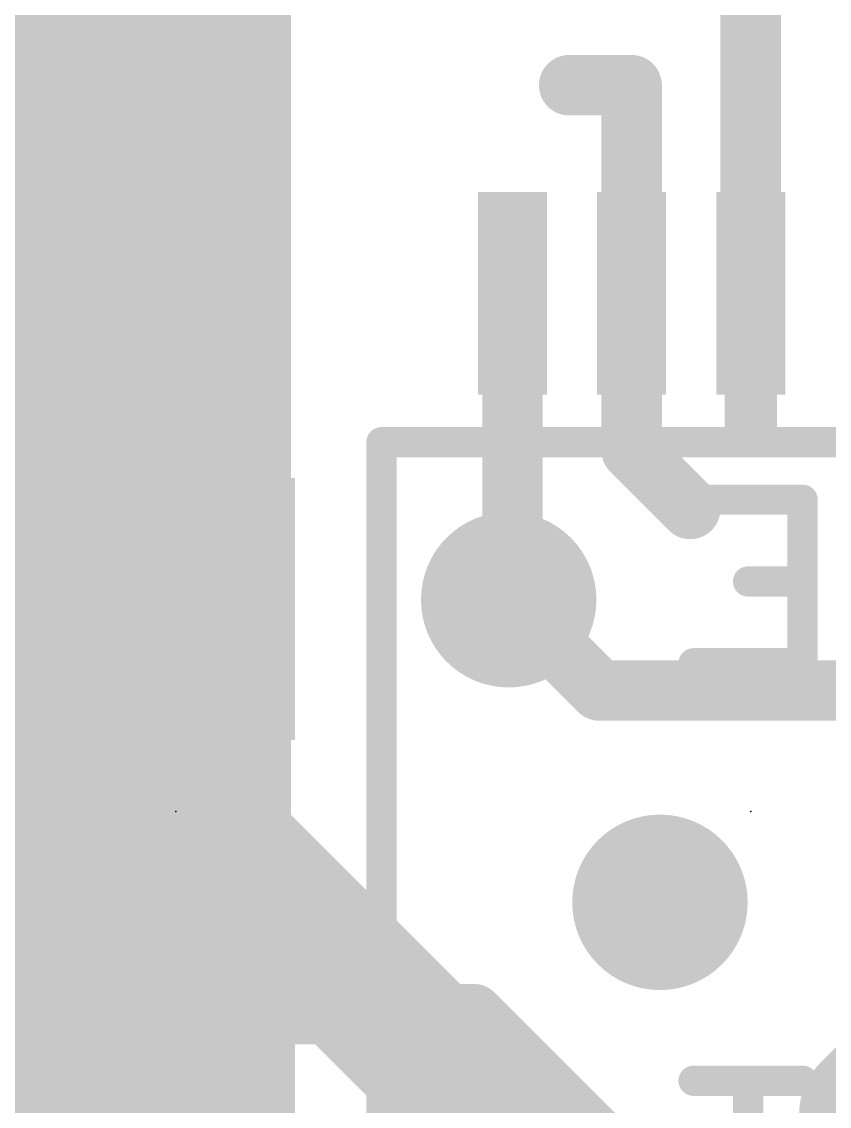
# Model space of a CAD drawing. Extents: x -34 to 73, y -20 to 26.
# Drawn here: x 9.132 to 12.522, y 11.463 to 16.015 of the extents above; entities that cross this region are included whole.
import ezdxf

# ---------------------------------------------------------------- set-up
doc = ezdxf.new("R2010")
doc.units = 0
for name, color, linetype in [('1', 12, 'CONTINUOUS'), ('16', 132, 'CONTINUOUS'), ('18', 110, 'CONTINUOUS'), ('21', 41, 'CONTINUOUS'), ('22', 40, 'CONTINUOUS'), ('23', 53, 'CONTINUOUS'), ('51', 53, 'CONTINUOUS')]:
    doc.layers.add(name, color=color, linetype=linetype)

# ---------------------------------------------------------------- blocks, each defined once
blk = doc.blocks.new('RECT')
blk.add_solid([(-0.5, -0.5), (0.5, -0.5), (-0.5, 0.5), (0.5, 0.5)])
blk = doc.blocks.new('ROUNDV')
at = {"const_width": 0.5}
blk.add_lwpolyline([(0, -0.25, 1), (0, 0.25, 1), (0, -0.25)], format="xyb", dxfattribs=at)

msp = doc.modelspace()

# ---------------------------------------------------------------- linework, layer by layer
at = {"layer": '1'}
for points, const_width in [([(12.192, 16.4045), (12.192, 14.875)], 0.254), ([(11.692, 15.748), (11.43, 15.748)], 0.254), ([(11.692, 14.875), (11.692, 15.748)], 0.254), ([(11.192, 14.875), (11.192, 13.605)], 0.254), ([(11.692, 14.875), (11.692, 14.216)], 0.254), ([(11.692, 14.216), (11.938, 13.97)], 0.254), ([(11.192, 13.605), (11.176, 13.589)], 0.254), ([(13.335, 12.065), (12.7, 11.43)], 0.6096), ([(9.779, 11.85), (11.0279, 11.85)], 0.254), ([(11.0279, 11.85), (11.692, 11.1859)], 0.254)]:
    msp.add_lwpolyline(points, dxfattribs=dict(at, const_width=const_width))
for points, const_width in [([(11.43, 15.8115, 1), (11.43, 15.6845)], 0.127), ([(11.7555, 15.748, 1), (11.6285, 15.748)], 0.127), ([(11.692, 15.6845, 1), (11.692, 15.8115)], 0.127), ([(11.2555, 14.875, 1), (11.1285, 14.875)], 0.127), ([(11.7555, 14.875, 1), (11.6285, 14.875)], 0.127), ([(11.6285, 14.875, 1), (11.7555, 14.875)], 0.127), ([(12.1285, 14.875, 1), (12.2555, 14.875)], 0.127), ([(11.7369, 14.2609, 1), (11.6471, 14.1711)], 0.127), ([(11.6285, 14.216, 1), (11.7555, 14.216)], 0.127), ([(11.8931, 13.9251, 1), (11.9829, 14.0149)], 0.127), ([(11.2369, 13.5601, 1), (11.1471, 13.6499)], 0.127), ([(11.1311, 13.6339, 1), (11.2209, 13.5441)], 0.127), ([(11.1285, 13.605, 1), (11.2555, 13.605)], 0.127), ([(9.779, 11.9135, 1), (9.779, 11.7865)], 0.127), ([(11.0728, 11.8949, 1), (10.983, 11.8051)], 0.127), ([(11.0279, 11.7865, 1), (11.0279, 11.9135)], 0.127), ([(12.5922, 11.5378, 1), (12.8078, 11.3222)], 0.3048)]:
    msp.add_lwpolyline(points, format="xyb", dxfattribs=dict(at, const_width=const_width))
at = {"layer": '16'}
for points, const_width in [([(7.151, 15.367), (12.318, 10.2)], 0.6096), ([(11.557, 13.208), (11.176, 13.589)], 0.254), ([(23.448, 13.208), (11.557, 13.208)], 0.254)]:
    msp.add_lwpolyline(points, dxfattribs=dict(at, const_width=const_width))
at = {"layer": '16', "const_width": 0.127}
for points in [[(11.2209, 13.6339, 1), (11.1311, 13.5441)], [(11.557, 13.2715, 1), (11.557, 13.1445)], [(11.5121, 13.1631, 1), (11.6019, 13.2529)]]:
    msp.add_lwpolyline(points, format="xyb", dxfattribs=at)
at = {"layer": '21', "const_width": 0.0635}
for points in [[(10.642, 14.2818, 1), (10.642, 14.2182)], [(10.6738, 14.25, 1), (10.6103, 14.25)]]:
    msp.add_lwpolyline(points, format="xyb", dxfattribs=at)
at = {"layer": '21', "const_width": 0.127}
for points in [[(10.642, 11.15), (10.642, 14.25)], [(10.642, 14.25), (13.742, 14.25)]]:
    msp.add_lwpolyline(points, dxfattribs=at)
at = {"layer": '22'}
for points, const_width in [([(9.1948, 10.16), (9.1948, 17.78)], 0.2032), ([(9.398, 10.16), (9.398, 17.78)], 0.2032), ([(9.6012, 10.16), (9.6012, 17.78)], 0.2032), ([(9.8044, 10.16), (9.8044, 17.78)], 0.2032), ([(10.0076, 10.16), (10.0076, 17.78)], 0.2032), ([(10.16, 10.16), (10.16, 17.78)], 0.2032), ([(11.9521, 14.0087), (12.4097, 14.0087)], 0.127), ([(12.4097, 14.0087), (12.4097, 13.3223)], 0.127), ([(12.4097, 13.6655), (12.1809, 13.6655)], 0.127), ([(12.4097, 13.3223), (11.9521, 13.3223)], 0.127), ([(12.4097, 11.5703), (11.9521, 11.5703)], 0.127), ([(12.1809, 10.8839), (12.1809, 11.5703)], 0.127)]:
    msp.add_lwpolyline(points, dxfattribs=dict(at, const_width=const_width))
at = {"layer": '22', "const_width": 0.0635}
for points in [[(11.9521, 14.0404, 1), (11.9521, 13.9769)], [(12.4414, 14.0087, 1), (12.3779, 14.0087)], [(12.4097, 13.9769, 1), (12.4097, 14.0404)], [(12.1809, 13.6972, 1), (12.1809, 13.6337)], [(12.4097, 13.6337, 1), (12.4097, 13.6972)], [(11.9521, 13.3541, 1), (11.9521, 13.2905)], [(12.4097, 13.2905, 1), (12.4097, 13.3541)], [(12.3779, 13.3223, 1), (12.4414, 13.3223)], [(11.9521, 11.602, 1), (11.9521, 11.5385)], [(12.2126, 11.5703, 1), (12.1491, 11.5703)], [(12.4097, 11.5385, 1), (12.4097, 11.602)]]:
    msp.add_lwpolyline(points, format="xyb", dxfattribs=at)
at = {"layer": '23'}
for p in [(9.779, 12.7), (12.192, 12.7)]:
    msp.add_point(p, dxfattribs=at)
at = {"layer": '51', "const_width": 0.1016}
for points in [[(9.347, 12.344), (9.347, 13.056)], [(10.198, 12.344), (10.198, 13.056)]]:
    msp.add_lwpolyline(points, dxfattribs=at)
at = {"layer": '51', "const_width": 0.0508}
for points in [[(9.3724, 13.056, 1), (9.3216, 13.056)], [(10.2234, 13.056, 1), (10.1726, 13.056)], [(9.3216, 12.344, 1), (9.3724, 12.344)], [(10.1726, 12.344, 1), (10.2234, 12.344)]]:
    msp.add_lwpolyline(points, format="xyb", dxfattribs=at)

# ---------------------------------------------------------------- block references
at = {"layer": '1', "xscale": 0.85, "yscale": 0.29, "rotation": 270}
for p in [(11.192, 14.875), (11.692, 14.875), (12.192, 14.875)]:
    msp.add_blockref('RECT', p, dxfattribs=at)
at = {"layer": '1', "xscale": 1.1, "rotation": 90}
for p in [(9.779, 13.55), (9.779, 11.85)]:
    msp.add_blockref('RECT', p, dxfattribs=at)
at = {"layer": '18', "xscale": 0.7366, "yscale": 0.7366}
for p in [(9.525, 15.367), (9.525, 15.367), (11.176, 13.589), (11.176, 13.589), (11.811, 12.319), (11.811, 12.319)]:
    msp.add_blockref('ROUNDV', p, dxfattribs=at)
at = {"layer": '51'}
for p, xscale, yscale, rotation in [((11.192, 14.775), 0.95, 0.22, 270), ((11.692, 14.775), 0.95, 0.22, 270), ((12.192, 14.775), 0.95, 0.22, 270), ((9.7739, 13.2803), 0.5001, 0.95, 90), ((9.7739, 12.1119), 0.5001, 0.95, 90)]:
    msp.add_blockref('RECT', p, dxfattribs=dict(at, xscale=xscale, yscale=yscale, rotation=rotation))

doc.saveas('drawing.dxf')
